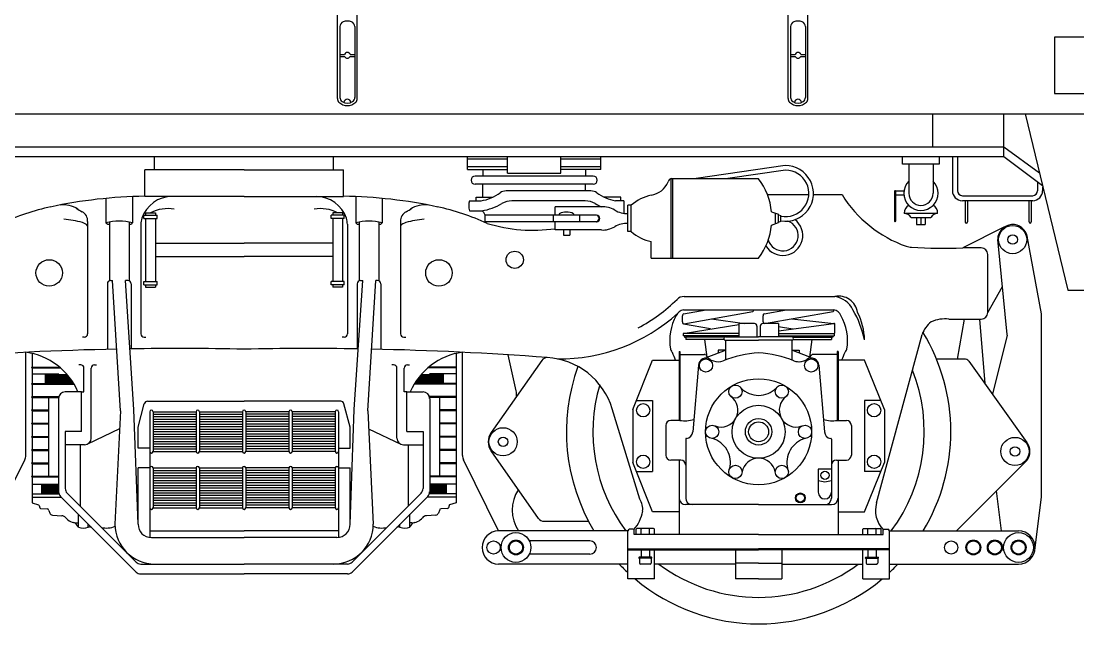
# Model space of a CAD drawing. Extents: x 232357 to 307872, y -9829 to 33775.
# Drawn here: x 278663 to 281985, y 5965 to 7861 of the extents above; entities that cross this region are included whole.
import ezdxf

# ---------------------------------------------------------------- set-up
doc = ezdxf.new("R2010")
doc.units = 0
doc.header["$LTSCALE"] = 750
doc.header["$MEASUREMENT"] = 0
doc.layers.get('0').update_dxf_attribs({"linetype": 'CONTINUOUS'})

msp = doc.modelspace()

# ---------------------------------------------------------------- linework, layer by layer
at = {"color": 0, "lineweight": -2}
for p, q in [((279657.6, 7617), (279657.6, 8985.6)), ((279720.1, 7617), (279720.1, 8985.6)), ((281074.2, 7617), (281074.2, 8985.6)), ((281136.7, 7617), (281136.7, 8985.6)), ((279665.3, 7843.6), (279665.3, 7620.7)), ((279712.3, 7843.6), (279712.3, 7620.7)), ((281082, 7843.6), (281082, 7620.7)), ((281129, 7843.6), (281129, 7620.7)), ((279665.3, 7755.8), (279680.1, 7755.8)), ((279665.3, 7749.1), (279680.4, 7749.1)), ((279697.2, 7749.1), (279712.3, 7749.1)), ((279697.5, 7755.8), (279712.3, 7755.8)), ((281082, 7755.8), (281096.8, 7755.8)), ((281082, 7749.1), (281097.1, 7749.1)), ((281113.9, 7749.1), (281129, 7749.1)), ((281114.2, 7755.8), (281129, 7755.8)), ((276456.5, 7569), (293312.8, 7569)), ((281529.1, 7464.8), (281529.1, 7569)), ((281752.5, 7434.5), (281752.5, 7569)), ((281819.7, 7569), (281953.4, 7013.9)), ((276663.8, 7464.8), (281752.5, 7464.8)), ((281752.5, 7464.8), (281864.4, 7383.1)), ((276638.4, 7434.5), (281752.5, 7434.5)), ((279083, 7392.9), (279083, 7434.5)), ((279645.5, 7392.9), (279645.5, 7434.5)), ((280066.9, 7394.4), (280066.9, 7434.5)), ((280066.9, 7427.1), (280192.7, 7427.1)), ((280192.7, 7434.5), (280359.4, 7434.5)), ((280192.7, 7382.4), (280192.7, 7434.5)), ((280359.4, 7382.4), (280359.4, 7434.5)), ((280359.4, 7427.1), (280485.2, 7427.1)), ((280485.2, 7394.4), (280485.2, 7434.5)), ((281434.1, 7410.2), (281434.1, 7434.5)), ((281549.6, 7410.2), (281434.1, 7410.2)), ((281453.7, 7410.2), (281453.7, 7319.2)), ((281530, 7410.2), (281530, 7319.2)), ((281549.6, 7434.5), (281549.6, 7410.2)), ((281590.9, 7434.5), (281590.9, 7327.2)), ((281606.5, 7434.5), (281606.5, 7327.2)), ((281752.5, 7434.5), (281873.9, 7343.6)), ((279364.2, 7392.9), (279051.7, 7392.9)), ((279051.7, 7309.5), (279051.7, 7392.9)), ((279364.2, 7392.9), (279676.7, 7392.9)), ((279676.7, 7309.5), (279676.7, 7392.9)), ((280066.9, 7403), (280192.7, 7403)), ((280066.9, 7394.4), (280192.7, 7394.4)), ((280114.8, 7394.3), (280114.8, 7373.4)), ((280192.7, 7382.4), (280359.4, 7382.4)), ((280359.4, 7403), (280485.2, 7403)), ((280485.2, 7394.4), (280359.4, 7394.4)), ((280437.3, 7394.3), (280437.3, 7373.4)), ((281065.5, 7406.1), (280785, 7365.2)), ((281066.6, 7391.7), (280885.1, 7365.2)), ((280461.3, 7373.4), (280090.7, 7373.4)), ((280461.3, 7347.4), (280090.7, 7347.4)), ((280114.8, 7306.8), (280114.8, 7347.4)), ((280437.3, 7326.6), (280437.3, 7347.4)), ((280706.4, 7365.2), (280981.6, 7365.2)), ((280706.4, 7115.2), (280706.4, 7365.2)), ((280711.6, 7115.2), (280711.6, 7365.2)), ((281858.9, 7354.9), (281858.9, 7327.2)), ((279364.2, 7309.5), (279051.7, 7309.5)), ((279364.2, 7309.5), (279676.7, 7309.5)), ((280454.7, 7326.6), (280187.7, 7326.6)), ((281009.5, 7314.8), (281139.4, 7314.8)), ((281153.9, 7314.8), (281244, 7314.8)), ((281409.1, 7325.7), (281409.1, 7231.2)), ((281438.5, 7325.7), (281412.1, 7325.7)), ((281412.1, 7325.7), (281412.1, 7231.2)), ((281438.5, 7312.7), (281412.1, 7312.7)), ((281622.1, 7311.6), (281843.2, 7311.6)), ((281874.5, 7338.8), (281874.5, 7327.2)), ((278929.9, 7301.7), (278929.9, 7226.2)), ((279013.3, 7308), (279013.3, 7226.2)), ((279715.2, 7308), (279715.2, 7226.2)), ((279798.5, 7301.7), (279798.5, 7226.2)), ((280073, 7295.4), (280109.1, 7295.4)), ((280093.4, 7306.8), (280145.9, 7306.8)), ((280093.4, 7295.7), (280093.4, 7306.8)), ((280436.1, 7295.3), (280206.2, 7295.3)), ((280487.7, 7276.6), (280341.8, 7276.6)), ((280341.8, 7250.6), (280341.8, 7276.6)), ((280548.9, 7306.8), (280496.5, 7306.8)), ((280557.7, 7295.7), (280531.7, 7295.7)), ((280548.9, 7295.7), (280548.9, 7306.8)), ((280557.7, 7295.7), (280557.7, 7256.3)), ((280581.4, 7281.8), (280571, 7281.8)), ((280571, 7198.5), (280571, 7281.8)), ((280581.4, 7198.5), (280581.4, 7281.8)), ((281622.1, 7296), (281843.2, 7296)), ((281630.8, 7296), (281630.8, 7228.9)), ((281638.1, 7296), (281638.1, 7228.9)), ((281831.6, 7296), (281831.6, 7228.9)), ((281838.9, 7296), (281838.9, 7228.9)), ((279049.4, 7239.9), (279049.4, 7250.3)), ((279049.4, 7250.3), (279091.1, 7250.3)), ((279054.6, 7258.1), (279085.9, 7258.1)), ((279054.6, 7258.1), (279054.6, 7250.3)), ((279085.9, 7258.1), (279085.9, 7250.3)), ((279091.1, 7239.9), (279091.1, 7250.3)), ((279679, 7250.3), (279637.4, 7250.3)), ((279637.4, 7239.9), (279637.4, 7250.3)), ((279642.6, 7258.1), (279642.6, 7250.3)), ((279673.8, 7258.1), (279642.6, 7258.1)), ((279673.8, 7258.1), (279673.8, 7250.3)), ((279679, 7239.9), (279679, 7250.3)), ((280073, 7264.1), (280111.6, 7264.1)), ((280472, 7250.6), (280121.5, 7250.6)), ((280121.5, 7229.7), (280121.5, 7250.6)), ((280336.6, 7229.7), (280336.6, 7250.6)), ((280355, 7254.7), (280355, 7250.6)), ((280399.9, 7254.7), (280399.9, 7250.6)), ((280420, 7229.7), (280420, 7250.6)), ((281022.3, 7260.9), (281044.1, 7253.6)), ((281034.8, 7223.6), (281034.8, 7256.7)), ((281044.1, 7226.8), (281044.1, 7253.6)), ((281044.1, 7251.8), (281051.7, 7249.2)), ((281051.7, 7231.1), (281051.7, 7249.2)), ((281439.4, 7256.3), (281544.3, 7256.3)), ((281461, 7243.3), (281522.7, 7243.3)), ((281478.3, 7243.3), (281478.3, 7220.6)), ((281491.9, 7243.3), (281491.9, 7220.6)), ((281505.4, 7243.3), (281505.4, 7220.6)), ((278872.2, 7230.4), (278872.2, 6876.9)), ((278940.7, 7228.6), (278940.7, 7043.7)), ((279002.5, 7228.6), (279002.5, 7043.7)), ((279039.6, 7221.8), (279039.6, 6876.9)), ((279049.4, 7239.9), (279091.1, 7239.9)), ((279054.6, 7239.9), (279054.6, 7042)), ((279085.9, 7239.9), (279085.9, 7042)), ((279679, 7239.9), (279637.4, 7239.9)), ((279642.6, 7239.9), (279642.6, 7042)), ((279673.8, 7239.9), (279673.8, 7042)), ((279688.8, 7221.8), (279688.8, 6876.9)), ((279726, 7228.6), (279726, 7043.7)), ((279787.7, 7228.6), (279787.7, 7043.7)), ((279856.2, 7230.4), (279856.2, 6876.9)), ((280472, 7229.7), (280121.5, 7229.7)), ((280341.8, 7203.7), (280341.8, 7229.7)), ((281022.3, 7219.3), (281044.1, 7226.8)), ((281044.1, 7228.5), (281051.7, 7231.1)), ((281478.3, 7220.6), (281505.4, 7220.6)), ((281754.6, 7213.2), (281623.3, 7147.3)), ((280487.7, 7203.7), (280341.8, 7203.7)), ((280367.9, 7203.7), (280367.9, 7187.1)), ((280367.9, 7187.1), (280388.7, 7187.1)), ((280388.7, 7203.7), (280388.7, 7187.1)), ((280581.4, 7198.5), (280571, 7198.5)), ((281871.1, 6939.5), (281826, 7184.1)), ((279085.9, 7161.8), (279364.2, 7161.8)), ((279642.6, 7161.8), (279364.2, 7161.8)), ((280643.9, 7115.2), (280643.9, 7167.2)), ((281681.5, 7147.3), (281623.3, 7147.3)), ((281762.8, 6875.2), (281733.4, 7174)), ((279085.9, 7120.1), (279364.2, 7120.1)), ((279642.6, 7120.1), (279364.2, 7120.1)), ((280643.9, 7115.2), (280981.6, 7115.2)), ((281702.3, 6944.2), (281702.3, 7126.4)), ((278944.7, 7044.5), (278950.3, 7044.5)), ((278975.7, 6635.4), (278950.3, 7044.5)), ((279017.9, 6638.9), (278990.8, 7044.5)), ((278998.5, 7044.5), (278990.8, 7044.5)), ((279710.6, 6638.9), (279737.6, 7044.5)), ((279729.9, 7044.5), (279737.6, 7044.5)), ((279752.8, 6635.4), (279778.1, 7044.5)), ((279783.8, 7044.5), (279778.1, 7044.5)), ((278934.3, 7034), (278934.3, 6828.2)), ((279008.9, 7034), (279008.9, 6829.7)), ((279049.4, 7031.6), (279049.4, 7042)), ((279049.4, 7042), (279091.1, 7042)), ((279049.4, 7031.6), (279091.1, 7031.6)), ((279054.6, 7031.6), (279054.6, 7023.7)), ((279054.6, 7023.7), (279085.9, 7023.7)), ((279085.9, 7031.6), (279085.9, 7023.7)), ((279091.1, 7031.6), (279091.1, 7042)), ((279679, 7042), (279637.4, 7042)), ((279637.4, 7031.6), (279637.4, 7042)), ((279679, 7031.6), (279637.4, 7031.6)), ((279642.6, 7031.6), (279642.6, 7023.7)), ((279673.8, 7023.7), (279642.6, 7023.7)), ((279673.8, 7031.6), (279673.8, 7023.7)), ((279679, 7031.6), (279679, 7042)), ((279719.5, 7034), (279719.5, 6829.7)), ((279794.2, 7034), (279794.2, 6828.2)), ((281702.3, 6944.2), (281748, 7025.5)), ((281953.4, 7013.9), (282189.2, 7013.9)), ((280747.1, 6994.1), (281221.5, 6994.1)), ((280745.3, 6952.4), (281069.1, 6952.4)), ((280745.5, 6940), (280816.3, 6952.4)), ((280746.2, 6909), (280963, 6947.1)), ((280965.2, 6949.6), (280965.2, 6952.4)), ((280998.7, 6940.1), (281069.1, 6952.4)), ((281000.6, 6909.3), (281215.9, 6947.1)), ((281069.1, 6952.4), (281218, 6952.4)), ((281218, 6949.6), (281218, 6952.4)), ((280742.7, 6914.8), (280742.7, 6933.9)), ((280833.4, 6924.3), (280936.9, 6909.3)), ((280995.5, 6914.8), (280995.5, 6933.9)), ((281086.3, 6924.3), (281218.2, 6909.6)), ((281580, 6923.4), (281681.5, 6923.4)), ((281628.2, 6923.4), (281606, 6797.4)), ((281675.7, 6923.4), (281692.8, 6721.2)), ((281871.3, 6363.5), (281871.3, 6937.6)), ((280744.4, 6878.6), (280919.1, 6906.5)), ((280919.1, 6878.6), (280744.4, 6878.6)), ((280744.4, 6878.6), (280744.4, 6870.8)), ((280745.5, 6908.6), (280830.4, 6893.7)), ((280919.1, 6909.3), (280919.1, 6867.6)), ((280968.6, 6909.3), (280919.1, 6909.3)), ((280976.4, 6901.5), (280976.4, 6867.6)), ((280986.9, 6901.5), (280986.9, 6867.6)), ((281044.1, 6909.3), (280994.7, 6909.3)), ((281044.1, 6886.9), (281218.2, 6909.6)), ((281044.1, 6909.3), (281044.1, 6867.6)), ((281044.1, 6900.6), (281089, 6892.7)), ((281044.1, 6878.6), (281218.9, 6878.6)), ((281218.9, 6878.6), (281218.9, 6870.8)), ((281221.7, 6884.8), (281221.7, 6903.9)), ((278861.8, 6866.5), (278856.2, 6866.5)), ((279050, 6866.5), (279055.7, 6866.5)), ((279678.4, 6866.5), (279672.8, 6866.5)), ((279866.6, 6866.5), (279872.3, 6866.5)), ((280919.1, 6870.8), (280744.4, 6870.8)), ((280748.4, 6870.8), (280748.4, 6866.9)), ((280748.4, 6866.9), (280752.5, 6866.9)), ((280874.9, 6866.9), (280752.5, 6866.9)), ((280752.5, 6866.9), (280752.5, 6859.1)), ((280873.5, 6859.1), (280752.5, 6859.1)), ((280820.3, 6803.8), (280813, 6859.1)), ((280877.5, 6867.6), (280981.6, 6867.6)), ((280877.5, 6857.2), (280877.5, 6794.7)), ((280877.5, 6857.2), (280981.6, 6857.2)), ((281085.8, 6867.6), (280981.6, 6867.6)), ((281085.8, 6857.2), (280981.6, 6857.2)), ((281044.1, 6870.8), (281218.9, 6870.8)), ((281085.8, 6857.2), (281085.8, 6794.7)), ((281088.4, 6866.9), (281210.8, 6866.9)), ((281089.8, 6859.1), (281210.8, 6859.1)), ((281142.9, 6803.8), (281150.3, 6859.1)), ((281210.8, 6866.9), (281210.8, 6859.1)), ((281214.9, 6866.9), (281210.8, 6866.9)), ((281214.9, 6870.8), (281214.9, 6866.9)), ((281352.3, 6345.4), (281495.6, 6875.1)), ((281762.7, 6872.4), (281717, 6687.2)), ((278677.8, 6494.4), (278677.8, 6819)), ((278697.6, 6815.4), (278697.6, 6772.6)), ((280030.9, 6815.4), (280030.9, 6772.6)), ((280050.6, 6494.4), (280050.6, 6819)), ((280219.2, 6698.1), (280194.1, 6811)), ((280731.6, 6821.8), (280731.6, 6604.9)), ((280731.6, 6821.8), (280734.3, 6821.8)), ((280734.3, 6821.8), (280734.3, 6604.9)), ((280734.3, 6812.2), (280810.9, 6812.2)), ((280820.3, 6803.8), (280877.5, 6826)), ((280854.2, 6826), (280854.2, 6816.9)), ((280877.5, 6826), (280854.2, 6826)), ((281085.8, 6826), (281109.1, 6826)), ((281142.9, 6803.8), (281085.8, 6826)), ((281109.1, 6826), (281109.1, 6816.9)), ((281229, 6812.2), (281152.4, 6812.2)), ((281229, 6821.8), (281229, 6604.9)), ((281231.6, 6821.8), (281229, 6821.8)), ((281231.6, 6821.8), (281231.6, 6604.9)), ((278850.4, 6779.8), (278844.7, 6779.8)), ((278894.2, 6779.8), (278899.8, 6779.8)), ((279834.3, 6779.8), (279828.6, 6779.8)), ((279878.1, 6779.8), (279883.7, 6779.8)), ((280300.4, 6793.6), (280141.3, 6566.4)), ((280585.8, 6639.1), (280648.3, 6793.8)), ((280648.3, 6793.8), (280731.6, 6793.8)), ((280792.7, 6779), (280774.4, 6569)), ((281170.6, 6779), (281188.9, 6569)), ((281315, 6793.8), (281231.6, 6793.8)), ((281377.5, 6639.1), (281315, 6793.8)), ((281628.2, 6797.4), (281541, 6797.4)), ((281642.9, 6791.3), (281824.9, 6535.6)), ((278697.6, 6772.6), (278783.7, 6772.6)), ((278697.6, 6770), (278697.6, 6721.2)), ((278697.6, 6770), (278786.8, 6770)), ((278697.6, 6751.2), (278781.8, 6751.2)), ((278738.4, 6751.2), (278738.4, 6721.2)), ((278860.8, 6694.7), (278860.8, 6769.4)), ((278883.8, 6548.8), (278883.8, 6769.4)), ((279844.7, 6548.8), (279844.7, 6769.4)), ((279867.7, 6694.7), (279867.7, 6769.4)), ((280030.9, 6770), (279941.7, 6770)), ((280030.9, 6772.6), (279944.8, 6772.6)), ((280030.9, 6751.2), (279946.6, 6751.2)), ((279990.1, 6751.2), (279990.1, 6721.2)), ((280030.9, 6770), (280030.9, 6721.2)), ((278697.6, 6721.2), (278828.2, 6721.2)), ((278697.6, 6718.6), (278697.6, 6679.5)), ((278697.6, 6718.6), (278829.8, 6718.6)), ((280030.9, 6718.6), (279898.7, 6718.6)), ((280030.9, 6721.2), (279900.3, 6721.2)), ((280030.9, 6718.6), (280030.9, 6679.5)), ((278697.6, 6679.5), (278780.9, 6679.5)), ((278852.5, 6694.7), (278801.7, 6694.7)), ((278852.5, 6569.7), (278852.5, 6694.7)), ((278852.5, 6694.7), (278860.8, 6694.7)), ((279875.9, 6694.7), (279867.7, 6694.7)), ((279875.9, 6569.7), (279875.9, 6694.7)), ((279875.9, 6694.7), (279926.7, 6694.7)), ((280030.9, 6679.5), (279947.6, 6679.5)), ((278697.6, 6676.9), (278780.9, 6676.9)), ((278697.6, 6676.9), (278697.6, 6637.9)), ((278749.6, 6676.9), (278749.6, 6429.5)), ((278780.9, 6673.8), (278780.9, 6380.4)), ((279030.9, 6583.3), (279050.3, 6657.1)), ((279060.4, 6664.9), (279364.2, 6664.9)), ((279668.1, 6664.9), (279364.2, 6664.9)), ((279697.6, 6583.3), (279678.1, 6657.1)), ((280030.9, 6676.9), (279947.6, 6676.9)), ((279947.6, 6673.8), (279947.6, 6380.4)), ((279978.8, 6676.9), (279978.8, 6429.5)), ((280030.9, 6676.9), (280030.9, 6637.9)), ((280597.3, 6667.5), (280648.3, 6667.5)), ((280648.3, 6667.5), (280648.3, 6443.9)), ((281315, 6667.5), (281315, 6443.9)), ((281366, 6667.5), (281315, 6667.5)), ((278697.6, 6637.9), (278749.6, 6637.9)), ((278697.6, 6635.3), (278697.6, 6596.2)), ((278697.6, 6635.3), (278749.6, 6635.3)), ((278975.7, 6635.4), (278958.3, 6278)), ((279030.9, 6278), (279017.9, 6638.9)), ((279067.4, 6632.2), (279067.4, 6507.2)), ((279077.8, 6632.2), (279077.8, 6507.2)), ((279077.8, 6632.2), (279213.2, 6632.2)), ((279077.8, 6624.4), (279213.2, 6624.4)), ((279077.8, 6616.6), (279213.2, 6616.6)), ((279213.2, 6632.2), (279213.2, 6507.2)), ((279223.6, 6632.2), (279223.6, 6507.2)), ((279223.6, 6632.2), (279359, 6632.2)), ((279223.6, 6624.4), (279359, 6624.4)), ((279223.6, 6616.6), (279359, 6616.6)), ((279359, 6632.2), (279359, 6507.2)), ((279369.4, 6632.2), (279369.4, 6507.2)), ((279504.9, 6632.2), (279369.4, 6632.2)), ((279504.9, 6624.4), (279369.4, 6624.4)), ((279504.9, 6616.6), (279369.4, 6616.6)), ((279504.9, 6632.2), (279504.9, 6507.2)), ((279515.3, 6632.2), (279515.3, 6507.2)), ((279650.7, 6632.2), (279515.3, 6632.2)), ((279650.7, 6624.4), (279515.3, 6624.4)), ((279650.7, 6616.6), (279515.3, 6616.6)), ((279650.7, 6632.2), (279650.7, 6507.2)), ((279661.1, 6632.2), (279661.1, 6507.2)), ((279697.6, 6278), (279710.6, 6638.9)), ((279752.8, 6635.4), (279770.1, 6278)), ((280030.9, 6637.9), (279978.8, 6637.9)), ((280030.9, 6635.3), (279978.8, 6635.3)), ((280030.9, 6635.3), (280030.9, 6596.2)), ((280607.8, 6357.2), (280521.3, 6641.4)), ((280585.8, 6639.1), (280585.8, 6472.4)), ((281377.5, 6639.1), (281377.5, 6472.4)), ((278697.6, 6596.2), (278749.6, 6596.2)), ((278697.6, 6593.6), (278697.6, 6554.5)), ((278697.6, 6593.6), (278749.6, 6593.6)), ((278972.9, 6578.7), (278872, 6530.1)), ((279030.9, 6517.8), (279030.9, 6583.3)), ((279077.8, 6608.8), (279213.2, 6608.8)), ((279077.8, 6600.9), (279213.2, 6600.9)), ((279077.8, 6593.1), (279213.2, 6593.1)), ((279077.8, 6585.3), (279213.2, 6585.3)), ((279223.6, 6608.8), (279359, 6608.8)), ((279223.6, 6600.9), (279359, 6600.9)), ((279223.6, 6593.1), (279359, 6593.1)), ((279223.6, 6585.3), (279359, 6585.3)), ((279504.9, 6608.8), (279369.4, 6608.8)), ((279504.9, 6600.9), (279369.4, 6600.9)), ((279504.9, 6593.1), (279369.4, 6593.1)), ((279504.9, 6585.3), (279369.4, 6585.3)), ((279650.7, 6608.8), (279515.3, 6608.8)), ((279650.7, 6600.9), (279515.3, 6600.9)), ((279650.7, 6593.1), (279515.3, 6593.1)), ((279650.7, 6585.3), (279515.3, 6585.3)), ((279697.6, 6517.8), (279697.6, 6583.3)), ((279755.5, 6578.7), (279856.5, 6530.1)), ((280030.9, 6596.2), (279978.8, 6596.2)), ((280030.9, 6593.6), (279978.8, 6593.6)), ((280030.9, 6593.6), (280030.9, 6554.5)), ((280690, 6589.2), (280690, 6495.5)), ((280734.3, 6604.9), (280705.6, 6604.9)), ((281229, 6604.9), (281257.7, 6604.9)), ((281273.3, 6589.2), (281273.3, 6495.5)), ((278697.6, 6554.5), (278749.6, 6554.5)), ((278697.6, 6551.9), (278697.6, 6512.9)), ((278697.6, 6551.9), (278749.6, 6551.9)), ((278852.5, 6569.7), (278801.7, 6569.7)), ((278801.7, 6569.7), (278801.7, 6390.8)), ((279077.8, 6577.5), (279213.2, 6577.5)), ((279077.8, 6569.7), (279213.2, 6569.7)), ((279077.8, 6561.9), (279213.2, 6561.9)), ((279077.8, 6554.1), (279213.2, 6554.1)), ((279077.8, 6546.3), (279213.2, 6546.3)), ((279223.6, 6577.5), (279359, 6577.5)), ((279223.6, 6569.7), (279359, 6569.7)), ((279223.6, 6561.9), (279359, 6561.9)), ((279223.6, 6554.1), (279359, 6554.1)), ((279223.6, 6546.3), (279359, 6546.3)), ((279504.9, 6577.5), (279369.4, 6577.5)), ((279504.9, 6569.7), (279369.4, 6569.7)), ((279504.9, 6561.9), (279369.4, 6561.9)), ((279504.9, 6554.1), (279369.4, 6554.1)), ((279504.9, 6546.3), (279369.4, 6546.3)), ((279650.7, 6577.5), (279515.3, 6577.5)), ((279650.7, 6569.7), (279515.3, 6569.7)), ((279650.7, 6561.9), (279515.3, 6561.9)), ((279650.7, 6554.1), (279515.3, 6554.1)), ((279650.7, 6546.3), (279515.3, 6546.3)), ((279875.9, 6569.7), (279926.7, 6569.7)), ((279926.7, 6569.7), (279926.7, 6390.8)), ((280030.9, 6554.5), (279978.8, 6554.5)), ((280030.9, 6551.9), (279978.8, 6551.9)), ((280030.9, 6551.9), (280030.9, 6512.9)), ((280752.5, 6545.6), (280752.5, 6360.6)), ((281210.8, 6545.6), (281210.8, 6360.6)), ((278697.6, 6512.9), (278749.6, 6512.9)), ((278862.9, 6528), (278801.7, 6528)), ((278848.7, 6528), (278848.7, 6335.2)), ((279067.4, 6517.8), (279030.9, 6517.8)), ((279077.8, 6538.4), (279213.2, 6538.4)), ((279077.8, 6530.6), (279213.2, 6530.6)), ((279077.8, 6522.8), (279213.2, 6522.8)), ((279077.8, 6515), (279213.2, 6515)), ((279223.6, 6538.4), (279359, 6538.4)), ((279223.6, 6530.6), (279359, 6530.6)), ((279223.6, 6522.8), (279359, 6522.8)), ((279223.6, 6515), (279359, 6515)), ((279504.9, 6538.4), (279369.4, 6538.4)), ((279504.9, 6530.6), (279369.4, 6530.6)), ((279504.9, 6522.8), (279369.4, 6522.8)), ((279504.9, 6515), (279369.4, 6515)), ((279650.7, 6538.4), (279515.3, 6538.4)), ((279650.7, 6530.6), (279515.3, 6530.6)), ((279650.7, 6522.8), (279515.3, 6522.8)), ((279650.7, 6515), (279515.3, 6515)), ((279661.1, 6517.8), (279697.6, 6517.8)), ((279865.5, 6528), (279926.7, 6528)), ((279879.7, 6528), (279879.7, 6335.2)), ((280030.9, 6512.9), (279978.8, 6512.9)), ((278564, 6257.2), (278674.6, 6480.5)), ((278697.6, 6510.3), (278697.6, 6471.2)), ((278697.6, 6510.3), (278749.6, 6510.3)), ((279067.4, 6507.2), (279067.4, 6236.7)), ((279077.8, 6507.2), (279213.2, 6507.2)), ((279223.6, 6507.2), (279359, 6507.2)), ((279504.9, 6507.2), (279369.4, 6507.2)), ((279650.7, 6507.2), (279515.3, 6507.2)), ((279661.1, 6507.2), (279661.1, 6236.7)), ((280030.9, 6510.3), (279978.8, 6510.3)), ((280030.9, 6510.3), (280030.9, 6471.2)), ((280164.4, 6257.2), (280053.9, 6480.5)), ((280290, 6296.4), (280141.3, 6508.7)), ((280736.9, 6479.9), (280705.6, 6479.9)), ((280731.6, 6479.9), (280731.6, 6246)), ((281226.4, 6479.9), (281257.7, 6479.9)), ((281231.6, 6479.9), (281231.6, 6360.6)), ((281231.6, 6479.9), (281231.6, 6246)), ((281603.3, 6257.2), (281824.9, 6478.7)), ((278697.6, 6471.2), (278749.6, 6471.2)), ((278697.6, 6468.6), (278697.6, 6429.5)), ((278697.6, 6468.6), (278749.6, 6468.6)), ((279067.4, 6455.1), (279030.9, 6455.1)), ((279030.9, 6278), (279030.9, 6455.1)), ((279077.8, 6455.1), (279077.8, 6330.1)), ((279077.8, 6455.1), (279213.2, 6455.1)), ((279077.8, 6447.3), (279213.2, 6447.3)), ((279213.2, 6455.1), (279213.2, 6330.1)), ((279223.6, 6455.1), (279359, 6455.1)), ((279223.6, 6455.1), (279223.6, 6330.1)), ((279223.6, 6447.3), (279359, 6447.3)), ((279359, 6455.1), (279359, 6330.1)), ((279369.4, 6455.1), (279369.4, 6330.1)), ((279504.9, 6455.1), (279369.4, 6455.1)), ((279504.9, 6447.3), (279369.4, 6447.3)), ((279504.9, 6455.1), (279504.9, 6330.1)), ((279650.7, 6455.1), (279515.3, 6455.1)), ((279515.3, 6455.1), (279515.3, 6330.1)), ((279650.7, 6447.3), (279515.3, 6447.3)), ((279650.7, 6455.1), (279650.7, 6330.1)), ((279661.1, 6455.1), (279697.6, 6455.1)), ((279697.6, 6278), (279697.6, 6455.1)), ((280030.9, 6471.2), (279978.8, 6471.2)), ((280030.9, 6468.6), (279978.8, 6468.6)), ((280030.9, 6468.6), (280030.9, 6429.5)), ((280648.3, 6317.6), (280585.8, 6472.4)), ((281210.8, 6451), (281169.1, 6451)), ((281169.1, 6451), (281169.1, 6378.8)), ((281315, 6317.6), (281377.5, 6472.4)), ((278697.6, 6429.5), (278780.9, 6429.5)), ((278697.6, 6426.9), (278697.6, 6345.1)), ((278697.6, 6426.9), (278780.9, 6426.9)), ((279077.8, 6439.5), (279213.2, 6439.5)), ((279077.8, 6431.7), (279213.2, 6431.7)), ((279077.8, 6423.9), (279213.2, 6423.9)), ((279077.8, 6416), (279213.2, 6416)), ((279223.6, 6439.5), (279359, 6439.5)), ((279223.6, 6431.7), (279359, 6431.7)), ((279223.6, 6423.9), (279359, 6423.9)), ((279223.6, 6416), (279359, 6416)), ((279504.9, 6439.5), (279369.4, 6439.5)), ((279504.9, 6431.7), (279369.4, 6431.7)), ((279504.9, 6423.9), (279369.4, 6423.9)), ((279504.9, 6416), (279369.4, 6416)), ((279650.7, 6439.5), (279515.3, 6439.5)), ((279650.7, 6431.7), (279515.3, 6431.7)), ((279650.7, 6423.9), (279515.3, 6423.9)), ((279650.7, 6416), (279515.3, 6416)), ((280030.9, 6429.5), (279947.6, 6429.5)), ((280030.9, 6426.9), (279947.6, 6426.9)), ((280030.9, 6426.9), (280030.9, 6345.1)), ((280597.3, 6443.9), (280648.3, 6443.9)), ((281366, 6443.9), (281315, 6443.9)), ((278697.6, 6404.2), (278780.9, 6404.2)), ((278727.9, 6374.2), (278727.9, 6404.2)), ((279077.8, 6408.2), (279213.2, 6408.2)), ((279077.8, 6400.4), (279213.2, 6400.4)), ((279077.8, 6392.6), (279213.2, 6392.6)), ((279077.8, 6384.8), (279213.2, 6384.8)), ((279223.6, 6408.2), (279359, 6408.2)), ((279223.6, 6400.4), (279359, 6400.4)), ((279223.6, 6392.6), (279359, 6392.6)), ((279223.6, 6384.8), (279359, 6384.8)), ((279504.9, 6408.2), (279369.4, 6408.2)), ((279504.9, 6400.4), (279369.4, 6400.4)), ((279504.9, 6392.6), (279369.4, 6392.6)), ((279504.9, 6384.8), (279369.4, 6384.8)), ((279650.7, 6408.2), (279515.3, 6408.2)), ((279650.7, 6400.4), (279515.3, 6400.4)), ((279650.7, 6392.6), (279515.3, 6392.6)), ((279650.7, 6384.8), (279515.3, 6384.8)), ((280030.9, 6404.2), (279947.6, 6404.2)), ((280000.6, 6374.2), (280000.6, 6404.2)), ((281745.3, 6257.2), (281729.1, 6383)), ((278697.6, 6374.2), (278781.8, 6374.2)), ((278697.6, 6363.4), (278789.3, 6363.4)), ((279024.8, 6127.9), (278787, 6365.7)), ((279024.8, 6159.1), (278807.8, 6376.1)), ((279077.8, 6377), (279213.2, 6377)), ((279077.8, 6369.2), (279213.2, 6369.2)), ((279077.8, 6361.4), (279213.2, 6361.4)), ((279077.8, 6353.5), (279213.2, 6353.5)), ((279077.8, 6345.7), (279213.2, 6345.7)), ((279223.6, 6377), (279359, 6377)), ((279223.6, 6369.2), (279359, 6369.2)), ((279223.6, 6361.4), (279359, 6361.4)), ((279223.6, 6353.5), (279359, 6353.5)), ((279223.6, 6345.7), (279359, 6345.7)), ((279504.9, 6377), (279369.4, 6377)), ((279504.9, 6369.2), (279369.4, 6369.2)), ((279504.9, 6361.4), (279369.4, 6361.4)), ((279504.9, 6353.5), (279369.4, 6353.5)), ((279504.9, 6345.7), (279369.4, 6345.7)), ((279650.7, 6377), (279515.3, 6377)), ((279650.7, 6369.2), (279515.3, 6369.2)), ((279650.7, 6361.4), (279515.3, 6361.4)), ((279650.7, 6353.5), (279515.3, 6353.5)), ((279650.7, 6345.7), (279515.3, 6345.7)), ((279703.7, 6159.1), (279920.6, 6376.1)), ((279703.7, 6127.9), (279941.5, 6365.7)), ((280030.9, 6363.4), (279939.2, 6363.4)), ((280030.9, 6374.2), (279946.6, 6374.2)), ((281851, 6205.1), (281871.3, 6363.5)), ((278697.6, 6345.1), (278718.2, 6339)), ((278720, 6337.3), (278722.2, 6329.9)), ((278724.4, 6328), (278744.9, 6326.5)), ((278750.1, 6321.8), (278753.6, 6312.6)), ((279077.8, 6337.9), (279213.2, 6337.9)), ((279077.8, 6330.1), (279213.2, 6330.1)), ((279223.6, 6337.9), (279359, 6337.9)), ((279223.6, 6330.1), (279359, 6330.1)), ((279504.9, 6337.9), (279369.4, 6337.9)), ((279504.9, 6330.1), (279369.4, 6330.1)), ((279650.7, 6337.9), (279515.3, 6337.9)), ((279650.7, 6330.1), (279515.3, 6330.1)), ((279978.3, 6321.8), (279974.9, 6312.6)), ((280004, 6328), (279983.5, 6326.5)), ((280008.5, 6337.3), (280006.3, 6329.9)), ((280030.9, 6345.1), (280010.2, 6339)), ((280731.6, 6317.6), (280648.3, 6317.6)), ((280981.6, 6339.8), (280752.5, 6339.8)), ((280981.6, 6339.8), (281210.8, 6339.8)), ((281231.6, 6317.6), (281315, 6317.6)), ((278761.4, 6307.2), (278791.3, 6304.6)), ((278836.5, 6282.4), (278843.1, 6282.4)), ((278843.1, 6268.7), (278843.1, 6309.6)), ((279885.4, 6268.7), (279885.4, 6309.6)), ((279891.9, 6282.4), (279885.4, 6282.4)), ((279967, 6307.2), (279937.1, 6304.6)), ((280307, 6287.5), (280447, 6287.5)), ((278874.3, 6268.7), (278874.3, 6278.4)), ((279067.4, 6257.2), (279364.2, 6257.2)), ((279661.1, 6257.2), (279364.2, 6257.2)), ((279854.2, 6268.7), (279854.2, 6278.4)), ((280570.7, 6257.2), (280164.4, 6257.2)), ((280570.7, 6106.2), (280570.7, 6257.2)), ((280587.7, 6262.4), (280575.9, 6262.4)), ((280590.3, 6246), (280590.3, 6259.8)), ((280731.6, 6246), (280590.3, 6246)), ((280596.9, 6246), (280596.9, 6262.2)), ((280651.4, 6264.8), (280599.5, 6264.8)), ((280612.5, 6246), (280612.5, 6262.2)), ((280638.4, 6246), (280638.4, 6262.2)), ((280654, 6246), (280654, 6262.2)), ((280981.6, 6246), (280731.6, 6246)), ((280981.6, 6246), (281231.6, 6246)), ((281231.6, 6246), (281373, 6246)), ((281309.3, 6246), (281309.3, 6262.2)), ((281311.9, 6264.8), (281363.8, 6264.8)), ((281324.9, 6246), (281324.9, 6262.2)), ((281350.7, 6246), (281350.7, 6262.2)), ((281366.4, 6246), (281366.4, 6262.2)), ((281373, 6246), (281373, 6259.8)), ((281375.6, 6262.4), (281387.4, 6262.4)), ((281392.6, 6106.2), (281392.6, 6257.2)), ((281392.6, 6257.2), (281798.9, 6257.2)), ((279072.6, 6236.4), (279364.2, 6236.4)), ((279655.9, 6236.4), (279364.2, 6236.4)), ((280451.1, 6225.9), (280260.8, 6225.9)), ((280451.1, 6184.3), (280260.8, 6184.3)), ((280570.7, 6200.8), (280981.6, 6200.8)), ((280570.7, 6198.2), (280981.6, 6198.2)), ((280612.5, 6198.2), (280612.5, 6174.2)), ((280638.4, 6198.2), (280638.4, 6174.2)), ((280654, 6153), (280654, 6198.2)), ((280908.7, 6198.2), (280908.7, 6106.2)), ((281392.6, 6200.8), (280981.6, 6200.8)), ((281392.6, 6198.2), (280981.6, 6198.2)), ((281054.6, 6198.2), (281054.6, 6106.2)), ((281309.3, 6153), (281309.3, 6198.2)), ((281324.9, 6198.2), (281324.9, 6174.2)), ((281350.7, 6198.2), (281350.7, 6174.2)), ((279039.5, 6153), (279364.2, 6153)), ((279688.9, 6153), (279364.2, 6153)), ((280570.7, 6153), (280164.4, 6153)), ((280645, 6174.2), (280606.2, 6174.2)), ((280645, 6171.6), (280606.2, 6171.6)), ((280607.3, 6169), (280607.3, 6155.4)), ((280641, 6152.8), (280609.9, 6152.8)), ((280643.6, 6169), (280643.6, 6155.4)), ((280908.7, 6153), (280654, 6153)), ((280654, 6106.2), (280654, 6153)), ((280981.6, 6155.6), (280908.7, 6155.6)), ((280981.6, 6155.6), (281054.6, 6155.6)), ((281054.6, 6153), (281309.3, 6153)), ((281309.3, 6106.2), (281309.3, 6153)), ((281318.3, 6174.2), (281357.1, 6174.2)), ((281318.3, 6171.6), (281357.1, 6171.6)), ((281319.7, 6169), (281319.7, 6155.4)), ((281322.3, 6152.8), (281353.3, 6152.8)), ((281356, 6169), (281356, 6155.4)), ((281392.6, 6153), (281798.9, 6153)), ((279039.5, 6121.8), (279364.2, 6121.8)), ((279688.9, 6121.8), (279364.2, 6121.8)), ((280654, 6106.2), (280570.7, 6106.2)), ((280981.6, 6106.2), (280908.7, 6106.2)), ((280981.6, 6106.2), (281054.6, 6106.2)), ((281309.3, 6106.2), (281392.6, 6106.2))]:
    msp.add_line(p, q, dxfattribs=at)
msp.add_lwpolyline([(281912.2, 7632.9), (282451.1, 7632.9), (282451.1, 7810.3), (281912.2, 7810.3)], close=True, dxfattribs=at)
at = {"color": 0, "lineweight": -2, "const_width": 29.9}
for points in [[(278738.4, 6736.2), (278805.2, 6736.2)], [(279990.1, 6736.2), (279923.3, 6736.2)], [(278727.9, 6389.2), (278780.9, 6389.2)], [(280000.6, 6389.2), (279947.6, 6389.2)]]:
    msp.add_lwpolyline(points, dxfattribs=at)
at = {"color": 0, "lineweight": -2}
for centre, radius in [((281780.3, 7173.5), 44.3), ((281780.3, 7173.5), 14.9), ((278751.6, 7068.5), 41.7), ((279976.8, 7068.5), 41.7), ((280215, 7109.9), 27.1), ((280816.1, 6777.3), 20.8), ((281147.2, 6777.3), 20.8), ((280981.6, 6569), 166.7), ((280908.7, 6695.3), 20.8), ((281054.6, 6695.3), 20.8), ((280618.7, 6636.7), 20.8), ((280981.6, 6569), 83.3), ((281344.6, 6636.7), 20.8), ((280178.3, 6537.5), 44.3), ((280835.8, 6569), 20.8), ((280981.6, 6569), 41.7), ((280981.6, 6569), 31.3), ((281127.5, 6569), 20.8), ((281127.5, 6569), 20.8), ((280178.3, 6537.5), 14.9), ((281787.6, 6507.2), 44.3), ((281787.6, 6507.2), 14.9), ((280618.7, 6474.7), 20.8), ((281344.6, 6474.7), 20.8), ((280908.7, 6442.7), 20.8), ((281054.6, 6442.7), 20.8), ((281190.3, 6432.1), 13), ((281112.9, 6361), 15.6), ((281112.9, 6361), 13), ((280218.8, 6205.1), 46.9), ((281798.9, 6205.1), 46.9), ((280148.5, 6205.1), 20.8), ((280218.8, 6205.1), 23.4), ((280218.8, 6205.1), 20.8), ((281586.8, 6205.1), 20.8), ((281656.7, 6205.1), 23.4), ((281656.7, 6205.1), 20.8), ((281724.2, 6205.1), 23.4), ((281724.2, 6205.1), 20.8), ((281798.9, 6205.1), 23.4), ((281798.9, 6205.1), 20.8)]:
    msp.add_circle(centre, radius, dxfattribs=at)
for centre, radius, start, end in [((279680.9, 7843.6), 15.6, 110.734, 180), ((279688.8, 7822.7), 37.9, 69.266, 110.734), ((279696.7, 7843.6), 15.6, 0, 69.266), ((281097.6, 7843.6), 15.6, 110.734, 180), ((281105.5, 7822.7), 37.9, 69.266, 110.734), ((281113.4, 7843.6), 15.6, 0, 69.266), ((279688.8, 7752.8), 9.2, 18.8436, 161.1564), ((279688.8, 7752.8), 9.2, 203.8118, 336.1882), ((281105.5, 7752.8), 9.2, 18.8436, 161.1564), ((281105.5, 7752.8), 9.2, 203.8118, 336.1882), ((279673.2, 7617), 15.6, 180, 225.4773), ((279680.9, 7620.7), 15.6, 180, 237.1688), ((279688.8, 7632.9), 30.2, 237.1688, 302.8312), ((279688.7, 7603.8), 10.9, 5.1927, 174.4433), ((279696.7, 7620.7), 15.6, 302.8312, 0), ((279704.4, 7617), 15.6, 314.5227, 0), ((281089.9, 7617), 15.6, 180, 225.4773), ((281097.6, 7620.7), 15.6, 180, 237.1688), ((281105.5, 7632.9), 30.2, 237.1688, 302.8312), ((281105.4, 7603.8), 10.9, 5.1927, 174.4433), ((281113.4, 7620.7), 15.6, 302.8312, 0), ((281121.1, 7617), 15.6, 314.5227, 0), ((279688.8, 7632.9), 37.9, 225.4773, 314.5227), ((281105.5, 7632.9), 37.9, 225.4773, 314.5227), ((281066.6, 7318.8), 87.4, 260.187, 90.7204), ((281066.6, 7318.8), 72.9, 258.2136, 90), ((280090.7, 7360.4), 13, 90, 270), ((280461.3, 7360.4), 13, 270, 90), ((280632.1, 7383.1), 71, 279.5325, 336.5586), ((280708, 7354.6), 10.7, 98.5336, 178.5072), ((280814.6, 7240), 208.7, 5.7291, 36.8292), ((281491.9, 7319.2), 53.8, 135.1853, 44.8147), ((279072, 5802.3), 1507.4, 90.7714, 102.1428), ((279139, 7207.7), 101.8, 90.5779, 161.2831), ((279589.4, 7207.7), 101.8, 18.7169, 89.4221), ((279656.4, 5802.3), 1507.4, 77.8572, 89.2286), ((280085.4, 7436.5), 143.1, 279.5246, 305.9213), ((280187.7, 7295.3), 31.3, 90, 125.9213), ((280454.7, 7295.3), 31.3, 54.0787, 90), ((280556.9, 7436.5), 143.1, 234.0787, 259.8199), ((280674.4, 7173.9), 142.5, 102.3728, 130.7573), ((281571.9, 7516.4), 384.9, 211.5787, 250.8605), ((281410.6, 7325.7), 1.49, 0, 180), ((281491.9, 7319.2), 38.1, 180, 0), ((281622.1, 7327.2), 31.3, 180, 270), ((281622.1, 7327.2), 15.6, 180, 270), ((281843.2, 7327.2), 31.3, 270, 0), ((281843.2, 7327.2), 15.6, 270, 0), ((278914.7, 6536.1), 756.9, 102.0217, 114.5519), ((278795.9, 7201.1), 81.8, 56.572, 97.1658), ((279932.6, 7201.1), 81.8, 82.8342, 123.428), ((279813.8, 6536.1), 756.9, 65.4481, 77.9783), ((280120.6, 7279.8), 50.1, 161.8193, 198.1807), ((280085.4, 7436.5), 174.3, 278.6269, 300.6817), ((280206.2, 7232.8), 62.5, 90, 120.6817), ((280436.1, 7232.8), 62.5, 59.3183, 90), ((280556.9, 7436.5), 174.3, 239.3183, 246.4955), ((280491.5, 7203.6), 73.1, 58.8832, 93.0443), ((281466.5, 7257.4), 27.1, 118.1925, 182.3529), ((281517.2, 7257.4), 27.1, 357.6471, 61.8075), ((279259.2, 7953.3), 801.8, 238.1867, 239.7202), ((278841.2, 7233), 31.1, 355.1784, 63.7723), ((279122.7, 7156.1), 114.7, 79.3039, 117.1965), ((279605.8, 7156.1), 114.7, 62.8035, 100.6961), ((279887.3, 7233), 31.1, 116.2277, 184.8216), ((279469.2, 7953.3), 801.8, 300.2798, 301.8133), ((280100.3, 7245.5), 21.8, 13.5522, 58.9563), ((280377.5, 7210.7), 49.5, 63.0139, 116.9861), ((280472, 7240.2), 10.4, 270, 90), ((280469, 7240.2), 10.9, 286.2602, 73.7398), ((280567.1, 7328.8), 73.1, 238.8832, 273.0443), ((281435.9, 7226.1), 30.4, 34.3803, 83.3381), ((281547.8, 7226.1), 30.4, 96.6619, 145.6197), ((278783, 6987.7), 250.1, 73.0679, 86.6154), ((278850.7, 7199.7), 27.7, 39.2429, 79.3328), ((278971.6, 7063.4), 168, 75.6435, 104.3565), ((278940.5, 7234.8), 13.6, 219.252, 271.1606), ((279002.8, 7234.8), 13.6, 268.8394, 320.748), ((279111.5, 7219.8), 71.9, 163.3421, 178.4344), ((279617, 7219.8), 71.9, 1.5656, 16.6579), ((279756.8, 7063.4), 168, 75.6435, 104.3565), ((279725.7, 7234.8), 13.6, 219.252, 271.1606), ((279788, 7234.8), 13.6, 268.8394, 320.748), ((279877.7, 7199.7), 27.7, 100.6672, 140.7571), ((279945.4, 6987.7), 250.1, 93.3846, 106.9321), ((280272.7, 7694), 491.1, 252.9025, 278.0942), ((280491.5, 7276.7), 73.1, 266.9557, 301.1168), ((280567.1, 7151.5), 73.1, 86.9557, 121.1168), ((280815, 7240.2), 208.3, 323.1301, 354.2608), ((281058.1, 7186.1), 62.5, 211.0644, 53.3444), ((281058.1, 7186.1), 48, 196.3183, 71.4274), ((281410.6, 7231.2), 1.49, 180, 0), ((281634.4, 7228.9), 3.63, 180, 0), ((281780.2, 7174), 46.9, 8.4754, 180), ((281835.3, 7228.9), 3.63, 180, 0), ((280674.4, 7306.4), 142.5, 229.2427, 257.6272), ((281466.2, 7211.8), 62.5, 250.8605, 266.5154), ((281565.1, 8835.3), 1689, 266.5154, 271.9745), ((281681.5, 7126.4), 20.8, 0, 90), ((278944.7, 7034), 10.4, 90, 180), ((278998.5, 7034), 10.4, 0, 90), ((279729.9, 7034), 10.4, 90, 180), ((279783.8, 7034), 10.4, 0, 90), ((280362.6, 7354.9), 517.9, 297.6369, 314.4401), ((280747.1, 6962.9), 31.3, 90, 134.4401), ((281234.2, 6936.7), 58.8, 7.8189, 102.4846), ((281211.4, 6921), 73.8, 25.3135, 82.2032), ((280751.9, 6921), 32.2, 101.8246, 154.6865), ((280962.6, 6949.6), 2.6, 279.9474, 0), ((281215.4, 6949.6), 2.6, 279.9474, 0), ((281211.4, 6921), 32.2, 25.3135, 78.1754), ((280993.3, 6788.3), 328.9, 12.2762, 29.9624), ((281113.8, 6852.7), 200.9, 1.557, 27.2354), ((281681.5, 6944.2), 20.8, 270, 0), ((280355.2, 7352.2), 554, 269.4314, 312.1883), ((280862.3, 6856), 160.2, 150.5607, 189.5801), ((280750.6, 6934.8), 7.96, 155.4645, 187.0876), ((280750.6, 6913.8), 7.96, 172.9124, 209.1939), ((280745.7, 6937.1), 2.6, 80.0526, 155.4645), ((280745.9, 6911.2), 2.6, 209.1939, 260.0526), ((281003.4, 6934.8), 7.96, 155.4645, 187.0876), ((281003.4, 6913.8), 7.96, 172.9124, 209.1939), ((280999.7, 6936.2), 3.97, 104.0803, 151.245), ((280998.8, 6911.2), 2.6, 209.1939, 227.1173), ((281101, 6856), 160.2, 350.4199, 29.4393), ((281577.2, 6846.5), 86.4, 128.1127, 160.7152), ((281567.7, 6818.3), 105.8, 83.3595, 114.5136), ((281860.9, 6937.6), 10.4, 0, 10.6358), ((278861.8, 6876.9), 10.4, 270, 0), ((279050, 6876.9), 10.4, 180, 270), ((279678.4, 6876.9), 10.4, 270, 0), ((279866.6, 6876.9), 10.4, 180, 270), ((280968.6, 6901.5), 7.81, 0, 90), ((280994.7, 6901.5), 7.81, 90, 180), ((281218.7, 6907.1), 2.6, 24.5355, 99.9474), ((281218.5, 6881.2), 2.6, 279.9474, 330.8061), ((281213.8, 6883.8), 7.96, 330.8061, 7.0876), ((281213.8, 6904.9), 7.96, 352.9124, 24.5355), ((280981.6, 6569), 604.2, 328.9332, 31.2088), ((280877.5, 6862.4), 5.21, 90, 270), ((281085.8, 6862.4), 5.21, 270, 90), ((281752.4, 6874.1), 10.4, 350.3873, 5.6246), ((279165.8, -3192.4), 10023.3, 91.15539, 94.31546), ((278650.4, 6612.4), 208.4, 23.2544, 82.4494), ((279165.8, -3192.4), 10023.3, 88.86568, 90.91834), ((279562.7, -3192.4), 10023.3, 89.08166, 91.13432), ((279562.7, -3192.4), 10023.3, 85.68454, 88.84461), ((280078, 6612.4), 208.4, 97.5506, 156.7456), ((280717.6, 6831.7), 13.5, 190.4798, 221.4422), ((280691.9, 6809), 20.8, 25.618, 41.4422), ((280494.1, 6714.2), 240.2, 19.3704, 25.618), ((280810.9, 6807), 5.21, 34.8248, 90), ((281001.4, 6470.2), 347.4, 93.2606, 112.1373), ((280961.9, 6470.2), 347.4, 67.8627, 86.7394), ((281152.4, 6807), 5.21, 90, 145.1752), ((281469.2, 6714.2), 240.2, 154.382, 160.6296), ((281271.4, 6809), 20.8, 138.5578, 154.382), ((281245.7, 6831.7), 13.5, 318.5578, 349.5202), ((278850.4, 6769.4), 10.4, 0, 90), ((278894.2, 6769.4), 10.4, 90, 180), ((279834.3, 6769.4), 10.4, 0, 90), ((279878.1, 6769.4), 10.4, 90, 180), ((280317.5, 6781.7), 20.8, 91.7191, 145), ((280304.1, 6576), 226.8, 16.744, 86.762), ((280816.1, 6777.3), 23.4, 53.641, 178.1557), ((280854.7, 6837.4), 48.1, 214.8248, 289.1158), ((281108.6, 6837.4), 48.1, 250.8842, 325.1752), ((281108.6, 6837.4), 48.1, 250.8842, 302.8193), ((281147.2, 6777.3), 23.4, 1.8443, 126.359), ((281628.2, 6776.6), 20.8, 45, 90), ((278697.6, 6771.3), 1.3, 90, 270), ((280030.9, 6771.3), 1.3, 270, 90), ((280981.6, 6569), 604.2, 160.0954, 211.0668), ((280981.6, 6569), 520.8, 323.2301, 21.8212), ((278697.6, 6719.9), 1.3, 90, 270), ((280030.9, 6719.9), 1.3, 270, 90), ((280981.6, 6569), 520.8, 163.5444, 216.7699), ((278697.6, 6678.2), 1.3, 90, 270), ((278801.7, 6673.8), 20.8, 90, 180), ((279926.7, 6673.8), 20.8, 0, 90), ((280030.9, 6678.2), 1.3, 270, 90), ((280178.5, 6686.5), 42.3, 349.7898, 15.937), ((280863.8, 6636.9), 52.9, 249.8382, 54.1139), ((280982.3, 6764.4), 80.9, 226.5482, 269.5046), ((280980.9, 6764.4), 80.9, 270.4954, 313.4518), ((281099.5, 6636.9), 52.9, 125.8861, 290.1618), ((279060.4, 6654.5), 10.4, 90, 165.2507), ((279668.1, 6654.5), 10.4, 14.7493, 90), ((278697.6, 6636.6), 1.3, 90, 270), ((279072.6, 6632.2), 5.21, 0, 180), ((279218.4, 6632.2), 5.21, 0, 180), ((279364.2, 6632.2), 5.21, 90, 180), ((279364.2, 6632.2), 5.21, 0, 90), ((279510.1, 6632.2), 5.21, 0, 180), ((279655.9, 6632.2), 5.21, 0, 180), ((280030.9, 6636.6), 1.3, 270, 90), ((278697.6, 6594.9), 1.3, 90, 270), ((280030.9, 6594.9), 1.3, 270, 90), ((280705.6, 6589.2), 15.6, 90, 180), ((280749.5, 6701.6), 98, 261.0431, 286.7798), ((281213.8, 6701.6), 98, 253.2202, 278.9569), ((281257.7, 6589.2), 15.6, 0, 90), ((278697.6, 6553.2), 1.3, 90, 270), ((278862.9, 6548.8), 20.8, 270, 0), ((279865.5, 6548.8), 20.8, 180, 270), ((280030.9, 6553.2), 1.3, 270, 90), ((280178.3, 6537.5), 46.9, 142.0501, 217.9499), ((280755.1, 6545.6), 2.6, 93.7081, 180), ((280753.6, 6569), 20.8, 273.7081, 0), ((280812.7, 6470.6), 80.9, 30.4954, 73.4518), ((281150.6, 6470.6), 80.9, 106.5482, 149.5046), ((281209.7, 6569), 20.8, 180, 266.2919), ((281208.2, 6545.6), 2.6, 0, 86.2919), ((278697.6, 6511.6), 1.3, 90, 270), ((280030.9, 6511.6), 1.3, 270, 90), ((280812, 6471.8), 80.9, 346.5482, 29.5046), ((281151.3, 6471.8), 80.9, 150.4954, 193.4518), ((281787.6, 6507.2), 46.9, 322.6204, 37.3796), ((278646.6, 6494.4), 31.3, 333.667, 0), ((279072.6, 6507.2), 5.21, 180, 0), ((279218.4, 6507.2), 5.21, 180, 0), ((279364.2, 6507.2), 5.21, 180, 270), ((279364.2, 6507.2), 5.21, 270, 0), ((279510.1, 6507.2), 5.21, 180, 0), ((279655.9, 6507.2), 5.21, 180, 0), ((280081.9, 6494.4), 31.3, 180, 206.333), ((280705.6, 6495.5), 15.6, 180, 270), ((280736.9, 6464.2), 15.6, 0, 90), ((280981.6, 6432.6), 53.1, 10.9635, 169.0365), ((281226.4, 6464.2), 15.6, 90, 180), ((281257.7, 6495.5), 15.6, 270, 0), ((278697.6, 6469.9), 1.3, 90, 270), ((279072.6, 6455.1), 5.21, 0, 180), ((279218.4, 6455.1), 5.21, 0, 180), ((279364.2, 6455.1), 5.21, 90, 180), ((279364.2, 6455.1), 5.21, 0, 90), ((279510.1, 6455.1), 5.21, 0, 180), ((279655.9, 6455.1), 5.21, 0, 180), ((280030.9, 6469.9), 1.3, 270, 90), ((278697.6, 6428.2), 1.3, 90, 270), ((280030.9, 6428.2), 1.3, 270, 90), ((281194.5, 6495.7), 83.8, 252.4049, 267.0072), ((281185.5, 6495.7), 83.8, 272.9928, 287.5951), ((278801.7, 6380.4), 20.8, 180, 225), ((278822.6, 6390.8), 20.8, 180, 225), ((279905.9, 6390.8), 20.8, 315, 0), ((279926.7, 6380.4), 20.8, 315, 0), ((280326.4, 6322.4), 119.3, 147.0272, 213.1086), ((281190, 6378.8), 20.8, 180, 270), ((281190, 6378.8), 20.8, 270, 0), ((280558.2, 6324.8), 59.2, 354.5205, 33.1366), ((280752.5, 6360.6), 20.8, 180, 270), ((280773.3, 6360.6), 20.8, 180, 270), ((281190, 6360.6), 20.8, 270, 0), ((281210.8, 6360.6), 20.8, 270, 0), ((281433.9, 6321.5), 85.1, 163.6573, 224.8639), ((278717.5, 6336.5), 2.6, 16.686, 73.5637), ((278724.7, 6330.6), 2.6, 196.686, 264.2458), ((278744.9, 6321.3), 5.21, 4.8455, 90), ((278761.8, 6316.1), 8.91, 202.5646, 267.592), ((279072.6, 6330.1), 5.21, 180, 0), ((279218.4, 6330.1), 5.21, 180, 0), ((279364.2, 6330.1), 5.21, 180, 270), ((279364.2, 6330.1), 5.21, 270, 0), ((279510.1, 6330.1), 5.21, 180, 0), ((279655.9, 6330.1), 5.21, 180, 0), ((279966.7, 6316.1), 8.91, 272.408, 337.4354), ((279983.5, 6321.3), 5.21, 90, 175.1545), ((280003.8, 6330.6), 2.6, 275.7542, 343.314), ((280011, 6336.5), 2.6, 106.4363, 163.314), ((280503.5, 6337.9), 115.2, 318.3903, 350.62), ((278791.2, 6289), 15.6, 38.542, 89.3198), ((278837.2, 6325.7), 43.2, 218.542, 270.866), ((278822.6, 6262.9), 21.2, 15.9465, 73.8777), ((279905.8, 6262.9), 21.2, 106.1223, 164.0535), ((279891.3, 6325.7), 43.2, 269.134, 321.458), ((279937.3, 6289), 15.6, 90.6802, 141.458), ((280307, 6308.4), 20.8, 215, 270), ((278858.7, 6315.9), 49.7, 251.6851, 288.3149), ((278879.1, 6256.2), 13.4, 68.9343, 111.0657), ((278931.6, 6333.9), 67.6, 256.3474, 293.416), ((279083.3, 6278), 125, 180, 270), ((279072.6, 6278), 41.7, 180, 270), ((279645.1, 6278), 125, 270, 0), ((279655.9, 6278), 41.7, 270, 0), ((279796.8, 6333.9), 67.6, 246.584, 283.6526), ((279849.3, 6256.2), 13.4, 68.9343, 111.0657), ((279869.8, 6315.9), 49.7, 251.6851, 288.3149), ((280164.4, 6205.1), 52.1, 90, 270), ((280575.9, 6257.2), 5.21, 90, 180), ((280587.7, 6259.8), 2.6, 0, 90), ((280599.5, 6262.2), 2.6, 90, 180), ((280615.2, 6262.2), 2.6, 90, 180), ((280635.8, 6262.2), 2.6, 0, 90), ((280651.4, 6262.2), 2.6, 0, 90), ((281311.9, 6262.2), 2.6, 90, 180), ((281327.5, 6262.2), 2.6, 90, 180), ((281348.1, 6262.2), 2.6, 0, 90), ((281363.8, 6262.2), 2.6, 0, 90), ((281375.6, 6259.8), 2.6, 90, 180), ((281387.4, 6257.2), 5.21, 0, 90), ((281798.9, 6205.1), 52.1, 270, 90), ((280451.1, 6205.1), 20.8, 270, 90), ((279039.5, 6173.9), 20.8, 225, 270), ((279688.9, 6173.9), 20.8, 270, 315), ((280981.6, 6569), 604.2, 223.5076, 227.1374), ((280981.6, 6569), 604.2, 223.5076, 227.1374), ((280606.2, 6172.9), 1.3, 90, 270), ((280609.9, 6169), 2.6, 90, 180), ((280609.9, 6155.4), 2.6, 180, 270), ((280641, 6169), 2.6, 0, 90), ((280641, 6155.4), 2.6, 270, 360), ((280645, 6172.9), 1.3, 270, 90), ((280981.6, 6569), 520.8, 232.9969, 307.0031), ((281318.3, 6172.9), 1.3, 90, 270), ((281322.3, 6169), 2.6, 90, 180), ((281322.3, 6155.4), 2.6, 180, 270), ((281353.3, 6169), 2.6, 0, 90), ((281353.3, 6155.4), 2.6, 270, 0), ((281357.1, 6172.9), 1.3, 270, 90), ((280981.6, 6569), 604.2, 312.8626, 316.4924), ((279039.5, 6142.6), 20.8, 225, 270), ((279688.9, 6142.6), 20.8, 270, 315), ((280981.6, 6569), 604.2, 229.9974, 310.0026)]:
    msp.add_arc(centre, radius, start, end, dxfattribs=at)
for points in [[(278828.2, 6721.2), (278805, 6721.5), (278805.4, 6751.2), (278805.4, 6721.1)], [(279900.3, 6721.2), (279923.4, 6721.5), (279923.1, 6751.2), (279923.1, 6721.1)], [(278781.8, 6374.3), (278780.9, 6374.2), (278780.9, 6380.4), (278780.9, 6374.3)], [(279946.7, 6374.3), (279947.6, 6374.2), (279947.6, 6380.4), (279947.6, 6374.3)]]:
    msp.add_solid(points, dxfattribs=at)

doc.saveas('drawing.dxf')
